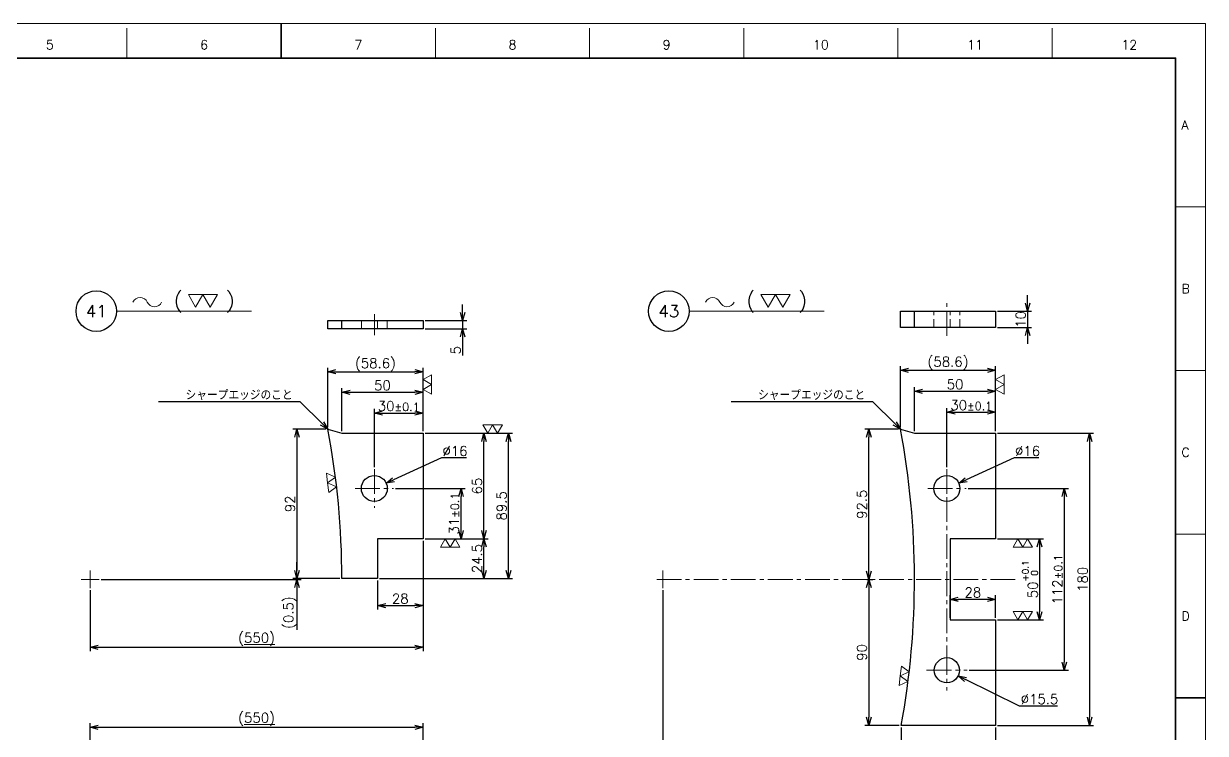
# Model space of a CAD drawing. Header units: millimetres. Extents: x -211 to 1235, y -11 to 828.
# Drawn here: x 448 to 1176, y 390 to 828 of the extents above; entities that cross this region are included whole.
import ezdxf
from ezdxf import colors
from ezdxf.entities.mleader import LeaderData, LeaderLine
from ezdxf.enums import TextEntityAlignment as Align
from ezdxf.math import Vec2, Vec3

# ---------------------------------------------------------------- set-up
doc = ezdxf.new("R2010")
doc.units = ezdxf.units.MM
doc.header["$LTSCALE"] = 0.8
doc.header["$PDMODE"] = 99
doc.header["$PDSIZE"] = 1
doc.linetypes.add('CENTER2', pattern=[28.575, 19.05, -3.175, 3.175, -3.175])
doc.linetypes.add('HIDDEN', pattern=[9.525, 6.35, -3.175])
for name, color, linetype, lineweight in [('04_HIDDEN', 2, 'HIDDEN', 13), ('05_CENTER', 4, 'CENTER2', 13), ('07_TEXT', 3, 'Continuous', 13), ('08_DIM', 3, 'Continuous', 13), ('90_FRAME', 5, 'Continuous', 35)]:
    doc.layers.add(name, color=color, linetype=linetype, lineweight=lineweight)
doc.layers.add('91_BLANK', color=5, linetype='Continuous', lineweight=0, plot=False)
doc.styles.add('KSS_TXT', font='txt.shx', dxfattribs={"bigfont": 'extfont2.shx'})
doc.styles.get("Standard").update_dxf_attribs({"font": 'txt.shx', "bigfont": 'extfont2.shx'})
doc.dimstyles.new('KSS_DIM', dxfattribs={"dimscale": 2, "dimtxt": 3, "dimasz": 2.5, "dimexe": 1.25, "dimexo": 0.625, "dimtad": 1, "dimdsep": 46, "dimtxsty": 'KSS_TXT', "dimblk": 'OPEN30', "dimcen": 0, "dimazin": 2, "dimtfac": 0.75, "dimtmove": 0, "dimatfit": 3, "dimldrblk": 'OPEN30', "dimfxl": 1.25, "dimtolj": 1, "dimarcsym": 0})
doc.dimstyles.new('KSS_DIM$3', dxfattribs={"dimscale": 2, "dimtxt": 3, "dimasz": 2.5, "dimexe": 1.25, "dimexo": 0.625, "dimtad": 1, "dimtih": 1, "dimtoh": 1, "dimdsep": 46, "dimtxsty": 'KSS_TXT', "dimblk": 'OPEN30', "dimcen": 0, "dimazin": 2, "dimtfac": 0.75, "dimtofl": 0, "dimtmove": 0, "dimatfit": 3, "dimldrblk": 'OPEN30', "dimfxl": 1.25, "dimtolj": 1, "dimarcsym": 0})

# ---------------------------------------------------------------- blocks, each defined once
blk = doc.blocks.new('_Open30')
at = {"color": 0, "linetype": 'ByBlock', "lineweight": -2}
for p, q in [((-1, 0.27), (0, 0)), ((0, 0), (-1, -0.27)), ((0, 0), (-1, 0))]:
    blk.add_line(p, q, dxfattribs=at)
blk = doc.blocks.new('*D162')
at = {"layer": '08_DIM', "color": 0, "lineweight": -2, "transparency": 16777216}
for p, q in [((693.83, 509.13), (693.83, 466.73)), ((665.83, 484.63), (665.83, 466.73)), ((670.83, 469.23), (688.83, 469.23))]:
    blk.add_line(p, q, dxfattribs=at)
at = {"layer": 'Defpoints', "color": 0, "transparency": 16777216}
for p in [(693.83, 510.38), (665.83, 485.88), (693.83, 469.23)]:
    blk.add_point(p, dxfattribs=at)
at = {"layer": '08_DIM', "color": 0, "lineweight": -2, "transparency": 16777216, "xscale": 5, "yscale": 5, "zscale": 5, "rotation": 180}
blk.add_blockref('_Open30', (665.83, 469.23), dxfattribs=at)
at = {"layer": '08_DIM', "color": 0, "lineweight": -2, "transparency": 16777216, "xscale": 5, "yscale": 5, "zscale": 5}
blk.add_blockref('_Open30', (693.83, 469.23), dxfattribs=at)
at = {"layer": '08_DIM', "color": 0, "transparency": 16777216, "insert": (679.83, 473.48), "char_height": 6, "attachment_point": 5, "style": 'KSS_TXT'}
blk.add_mtext('\\A1;28', dxfattribs=at)
blk = doc.blocks.new('*D163')
at = {"layer": '08_DIM', "color": 0, "lineweight": -2, "transparency": 16777216}
for p, q in [((695.08, 510.38), (733.91, 510.38)), ((731.41, 490.88), (731.41, 505.38)), ((667.08, 485.88), (733.91, 485.88))]:
    blk.add_line(p, q, dxfattribs=at)
at = {"layer": 'Defpoints', "color": 0, "transparency": 16777216}
for p in [(693.83, 510.38), (731.41, 510.38), (665.83, 485.88)]:
    blk.add_point(p, dxfattribs=at)
at = {"layer": '08_DIM', "color": 0, "lineweight": -2, "transparency": 16777216, "xscale": 5, "yscale": 5, "zscale": 5}
for p, rotation in [((731.41, 510.38), 90), ((731.41, 485.88), 270)]:
    blk.add_blockref('_Open30', p, dxfattribs=dict(at, rotation=rotation))
at = {"layer": '08_DIM', "color": 0, "transparency": 16777216, "insert": (727.15, 498.13), "char_height": 6, "attachment_point": 5, "rotation": 90, "style": 'KSS_TXT'}
blk.add_mtext('\\A1;24.5', dxfattribs=at)
blk = doc.blocks.new('*D164')
at = {"layer": '08_DIM', "color": 0, "lineweight": -2, "transparency": 16777216}
for p, q in [((676.92, 541.38), (719.76, 541.38)), ((717.26, 515.38), (717.26, 536.38)), ((695.08, 510.38), (719.76, 510.38))]:
    blk.add_line(p, q, dxfattribs=at)
at = {"layer": 'Defpoints', "color": 0, "transparency": 16777216}
for p in [(675.67, 541.38), (717.26, 541.38), (693.83, 510.38)]:
    blk.add_point(p, dxfattribs=at)
at = {"layer": '08_DIM', "color": 0, "lineweight": -2, "transparency": 16777216, "xscale": 5, "yscale": 5, "zscale": 5}
for p, rotation in [((717.26, 541.38), 90), ((717.26, 510.38), 270)]:
    blk.add_blockref('_Open30', p, dxfattribs=dict(at, rotation=rotation))
at = {"layer": '08_DIM', "color": 0, "transparency": 16777216, "insert": (713.01, 525.88), "char_height": 6, "attachment_point": 5, "rotation": 90, "style": 'KSS_TXT'}
blk.add_mtext('31{\\H5.000000;%%p0.1}', dxfattribs=at)
blk = doc.blocks.new('*D165')
at = {"layer": '08_DIM', "color": 0, "lineweight": -2, "transparency": 16777216}
for p, q in [((695.08, 575.38), (733.91, 575.38)), ((731.41, 515.38), (731.41, 570.38)), ((695.08, 510.38), (733.91, 510.38))]:
    blk.add_line(p, q, dxfattribs=at)
at = {"layer": 'Defpoints', "color": 0, "transparency": 16777216}
for p in [(693.83, 575.38), (731.41, 575.38), (693.83, 510.38)]:
    blk.add_point(p, dxfattribs=at)
at = {"layer": '08_DIM', "color": 0, "lineweight": -2, "transparency": 16777216, "xscale": 5, "yscale": 5, "zscale": 5}
for p, rotation in [((731.41, 575.38), 90), ((731.41, 510.38), 270)]:
    blk.add_blockref('_Open30', p, dxfattribs=dict(at, rotation=rotation))
at = {"layer": '08_DIM', "color": 0, "transparency": 16777216, "insert": (727.15, 542.88), "char_height": 6, "attachment_point": 5, "rotation": 90, "style": 'KSS_TXT'}
blk.add_mtext('\\A1;65', dxfattribs=at)
blk = doc.blocks.new('p1ba02')
for p, q in [((-1.5, 2.6), (1.5, 2.6)), ((0, 0), (-1.5, 2.6)), ((1.5, 2.6), (0, 0)), ((3, 0), (1.5, 2.6)), ((1.5, 2.6), (4.5, 2.6)), ((4.5, 2.6), (3, 0))]:
    blk.add_line(p, q)
blk = doc.blocks.new('*D166')
at = {"layer": '08_DIM', "color": 0, "lineweight": -2, "transparency": 16777216}
for p, q in [((695.08, 575.38), (749.03, 575.38)), ((746.53, 490.88), (746.53, 570.38)), ((667.08, 485.88), (749.03, 485.88))]:
    blk.add_line(p, q, dxfattribs=at)
at = {"layer": 'Defpoints', "color": 0, "transparency": 16777216}
for p in [(693.83, 575.38), (746.53, 575.38), (665.83, 485.88)]:
    blk.add_point(p, dxfattribs=at)
at = {"layer": '08_DIM', "color": 0, "lineweight": -2, "transparency": 16777216, "xscale": 5, "yscale": 5, "zscale": 5}
for p, rotation in [((746.53, 575.38), 90), ((746.53, 485.88), 270)]:
    blk.add_blockref('_Open30', p, dxfattribs=dict(at, rotation=rotation))
at = {"layer": '08_DIM', "color": 0, "transparency": 16777216, "insert": (742.27, 530.63), "char_height": 6, "attachment_point": 5, "rotation": 90, "style": 'KSS_TXT'}
blk.add_mtext('\\A1;89.5', dxfattribs=at)
blk = doc.blocks.new('*D167')
at = {"layer": '08_DIM', "color": 0, "lineweight": -2, "transparency": 16777216}
for p, q in [((663.83, 554.48), (663.83, 590.35)), ((693.83, 576.63), (693.83, 590.35)), ((668.83, 587.85), (688.83, 587.85))]:
    blk.add_line(p, q, dxfattribs=at)
at = {"layer": 'Defpoints', "color": 0, "transparency": 16777216}
for p in [(693.83, 587.85), (693.83, 575.38), (663.83, 553.23)]:
    blk.add_point(p, dxfattribs=at)
at = {"layer": '08_DIM', "color": 0, "lineweight": -2, "transparency": 16777216, "xscale": 5, "yscale": 5, "zscale": 5, "rotation": 180}
blk.add_blockref('_Open30', (663.83, 587.85), dxfattribs=at)
at = {"layer": '08_DIM', "color": 0, "lineweight": -2, "transparency": 16777216, "xscale": 5, "yscale": 5, "zscale": 5}
blk.add_blockref('_Open30', (693.83, 587.85), dxfattribs=at)
at = {"layer": '08_DIM', "color": 0, "transparency": 16777216, "insert": (678.83, 592.1), "char_height": 6, "attachment_point": 5, "style": 'KSS_TXT'}
blk.add_mtext('30{\\H5.000000;%%p0.1}', dxfattribs=at)
blk = doc.blocks.new('*D168')
at = {"layer": '08_DIM', "color": 0, "lineweight": -2, "transparency": 16777216}
for p, q in [((643.83, 576.63), (643.83, 603.12)), ((648.83, 600.62), (688.83, 600.62)), ((693.83, 576.63), (693.83, 603.12))]:
    blk.add_line(p, q, dxfattribs=at)
at = {"layer": 'Defpoints', "color": 0, "transparency": 16777216}
for p in [(693.83, 600.62), (643.83, 575.38), (693.83, 575.38)]:
    blk.add_point(p, dxfattribs=at)
at = {"layer": '08_DIM', "color": 0, "lineweight": -2, "transparency": 16777216, "xscale": 5, "yscale": 5, "zscale": 5, "rotation": 180}
blk.add_blockref('_Open30', (643.83, 600.62), dxfattribs=at)
at = {"layer": '08_DIM', "color": 0, "lineweight": -2, "transparency": 16777216, "xscale": 5, "yscale": 5, "zscale": 5}
blk.add_blockref('_Open30', (693.83, 600.62), dxfattribs=at)
at = {"layer": '08_DIM', "color": 0, "transparency": 16777216, "insert": (668.83, 604.87), "char_height": 6, "attachment_point": 5, "style": 'KSS_TXT'}
blk.add_mtext('\\A1;50', dxfattribs=at)
blk = doc.blocks.new('*D169')
at = {"layer": '08_DIM', "color": 0, "lineweight": -2, "transparency": 16777216}
for p, q in [((616.14, 490.88), (616.14, 495.88)), ((495.42, 485.38), (618.64, 485.38)), ((642.58, 485.88), (613.64, 485.88)), ((616.14, 485.88), (616.14, 485.38)), ((616.14, 480.38), (616.14, 454.34))]:
    blk.add_line(p, q, dxfattribs=at)
at = {"layer": 'Defpoints', "color": 0, "transparency": 16777216}
for p in [(494.17, 485.38), (616.14, 485.38), (643.83, 485.88)]:
    blk.add_point(p, dxfattribs=at)
at = {"layer": '08_DIM', "color": 0, "lineweight": -2, "transparency": 16777216, "xscale": 5, "yscale": 5, "zscale": 5}
for p, rotation in [((616.14, 485.88), 270), ((616.14, 485.38), 90)]:
    blk.add_blockref('_Open30', p, dxfattribs=dict(at, rotation=rotation))
at = {"layer": '08_DIM', "color": 0, "transparency": 16777216, "insert": (611.89, 464.86), "char_height": 6, "attachment_point": 5, "rotation": 90, "style": 'KSS_TXT'}
blk.add_mtext('\\A1;(0.5)', dxfattribs=at)
blk = doc.blocks.new('*D171')
at = {"layer": '08_DIM', "color": 0, "lineweight": -2, "transparency": 16777216}
for p, q in [((635.19, 579.13), (635.19, 615.79)), ((640.19, 613.29), (688.83, 613.29)), ((693.83, 576.63), (693.83, 615.79))]:
    blk.add_line(p, q, dxfattribs=at)
at = {"layer": 'Defpoints', "color": 0, "transparency": 16777216}
for p in [(693.83, 613.29), (635.19, 577.88), (693.83, 575.38)]:
    blk.add_point(p, dxfattribs=at)
at = {"layer": '08_DIM', "color": 0, "lineweight": -2, "transparency": 16777216, "xscale": 5, "yscale": 5, "zscale": 5, "rotation": 180}
blk.add_blockref('_Open30', (635.19, 613.29), dxfattribs=at)
at = {"layer": '08_DIM', "color": 0, "lineweight": -2, "transparency": 16777216, "xscale": 5, "yscale": 5, "zscale": 5}
blk.add_blockref('_Open30', (693.83, 613.29), dxfattribs=at)
at = {"layer": '08_DIM', "color": 0, "transparency": 16777216, "insert": (664.51, 617.54), "char_height": 6, "attachment_point": 5, "style": 'KSS_TXT'}
blk.add_mtext('\\A1;(58.6)', dxfattribs=at)
blk = doc.blocks.new('*D170')
at = {"layer": '08_DIM', "color": 0, "lineweight": -2, "transparency": 16777216}
for p, q in [((633.94, 577.88), (613.64, 577.88)), ((616.14, 572.88), (616.14, 490.88)), ((642.58, 485.88), (613.64, 485.88))]:
    blk.add_line(p, q, dxfattribs=at)
at = {"layer": 'Defpoints', "color": 0, "transparency": 16777216}
for p in [(635.19, 577.88), (616.14, 485.88), (643.83, 485.88)]:
    blk.add_point(p, dxfattribs=at)
at = {"layer": '08_DIM', "color": 0, "lineweight": -2, "transparency": 16777216, "xscale": 5, "yscale": 5, "zscale": 5}
for p, rotation in [((616.14, 577.88), 90), ((616.14, 485.88), 270)]:
    blk.add_blockref('_Open30', p, dxfattribs=dict(at, rotation=rotation))
at = {"layer": '08_DIM', "color": 0, "transparency": 16777216, "insert": (611.89, 531.88), "char_height": 6, "attachment_point": 5, "rotation": 90, "style": 'KSS_TXT'}
blk.add_mtext('\\A1;92', dxfattribs=at)
blk = doc.blocks.new('*D172')
at = {"layer": '08_DIM', "color": 0, "lineweight": -2, "transparency": 16777216}
for p, q in [((693.83, 509.13), (693.83, 441.05)), ((488.68, 478.64), (488.68, 441.05)), ((493.68, 443.55), (688.83, 443.55))]:
    blk.add_line(p, q, dxfattribs=at)
at = {"layer": 'Defpoints', "color": 0, "transparency": 16777216}
for p in [(693.83, 510.38), (488.68, 479.89), (693.83, 443.55)]:
    blk.add_point(p, dxfattribs=at)
at = {"layer": '08_DIM', "color": 0, "lineweight": -2, "transparency": 16777216, "xscale": 5, "yscale": 5, "zscale": 5, "rotation": 180}
blk.add_blockref('_Open30', (488.68, 443.55), dxfattribs=at)
at = {"layer": '08_DIM', "color": 0, "lineweight": -2, "transparency": 16777216, "xscale": 5, "yscale": 5, "zscale": 5}
blk.add_blockref('_Open30', (693.83, 443.55), dxfattribs=at)
at = {"layer": '08_DIM', "color": 0, "transparency": 16777216, "insert": (591.25, 448.4), "char_height": 6, "attachment_point": 5, "style": 'KSS_TXT'}
blk.add_mtext('\\A1;(\\L550)', dxfattribs=at)
blk = doc.blocks.new('*D173')
at = {"layer": '08_DIM', "color": 0, "lineweight": -2, "transparency": 16777216}
for p, q in [((718.24, 649.81), (718.24, 654.81)), ((695.08, 644.81), (720.74, 644.81)), ((718.24, 644.81), (718.24, 639.81)), ((695.08, 639.81), (720.74, 639.81)), ((718.24, 634.81), (718.24, 623.31))]:
    blk.add_line(p, q, dxfattribs=at)
at = {"layer": 'Defpoints', "color": 0, "transparency": 16777216}
for p in [(693.83, 644.81), (693.83, 639.81), (718.24, 639.81)]:
    blk.add_point(p, dxfattribs=at)
at = {"layer": '08_DIM', "color": 0, "lineweight": -2, "transparency": 16777216, "xscale": 5, "yscale": 5, "zscale": 5}
for p, rotation in [((718.24, 644.81), 270), ((718.24, 639.81), 90)]:
    blk.add_blockref('_Open30', p, dxfattribs=dict(at, rotation=rotation))
at = {"layer": '08_DIM', "color": 0, "transparency": 16777216, "insert": (713.99, 626.56), "char_height": 6, "attachment_point": 5, "rotation": 90, "style": 'KSS_TXT'}
blk.add_mtext('\\A1;5', dxfattribs=at)
blk = doc.blocks.new('*D184')
at = {"layer": '08_DIM', "color": 0, "lineweight": -2, "transparency": 16777216}
for p, q in [((488.68, 361.31), (488.68, 396.73)), ((493.68, 394.23), (688.83, 394.23)), ((693.83, 330.81), (693.83, 396.73))]:
    blk.add_line(p, q, dxfattribs=at)
at = {"layer": 'Defpoints', "color": 0, "transparency": 16777216}
for p in [(693.83, 394.23), (488.68, 360.06), (693.83, 329.56)]:
    blk.add_point(p, dxfattribs=at)
at = {"layer": '08_DIM', "color": 0, "lineweight": -2, "transparency": 16777216, "xscale": 5, "yscale": 5, "zscale": 5, "rotation": 180}
blk.add_blockref('_Open30', (488.68, 394.23), dxfattribs=at)
at = {"layer": '08_DIM', "color": 0, "lineweight": -2, "transparency": 16777216, "xscale": 5, "yscale": 5, "zscale": 5}
blk.add_blockref('_Open30', (693.83, 394.23), dxfattribs=at)
at = {"layer": '08_DIM', "color": 0, "transparency": 16777216, "insert": (591.25, 399.09), "char_height": 6, "attachment_point": 5, "style": 'KSS_TXT'}
blk.add_mtext('\\A1;(\\L550)', dxfattribs=at)
blk = doc.blocks.new('AM_BALLOON1')
at = {"transparency": 16777216}
blk.add_circle((0, 0), 5, dxfattribs=at)
blk.add_attdef('B_NUMBER', text='', height=3, dxfattribs=at).set_placement((0, 0), align=Align.MIDDLE_CENTER)
blk = doc.blocks.new('_OPEN')
at = {"color": 0, "linetype": 'ByBlock'}
for p, q in [((-1, 0.17), (0, 0)), ((0, 0), (-1, -0.17)), ((0, 0), (-1, 0))]:
    blk.add_line(p, q, dxfattribs=at)
blk = doc.blocks.new('p1ba05')
for centre, start, end in [((-2.95, 0.29), 24.2276, 155.5758), ((0, 1.62), 204.2276, 335.5758)]:
    blk.add_arc(centre, 1.62, start, end)
blk = doc.blocks.new('*D187')
at = {"layer": '08_DIM', "color": 0, "lineweight": -2, "transparency": 16777216}
for p, q in [((1047.99, 510.38), (1076.31, 510.38)), ((1073.81, 505.38), (1073.81, 465.38)), ((1047.99, 460.38), (1076.31, 460.38))]:
    blk.add_line(p, q, dxfattribs=at)
at = {"layer": 'Defpoints', "color": 0, "transparency": 16777216}
for p in [(1046.74, 510.38), (1046.74, 460.38), (1073.81, 460.38)]:
    blk.add_point(p, dxfattribs=at)
at = {"layer": '08_DIM', "color": 0, "lineweight": -2, "transparency": 16777216, "xscale": 5, "yscale": 5, "zscale": 5}
for p, rotation in [((1073.81, 510.38), 90), ((1073.81, 460.38), 270)]:
    blk.add_blockref('_Open30', p, dxfattribs=dict(at, rotation=rotation))
at = {"layer": '08_DIM', "color": 0, "transparency": 16777216, "insert": (1067.89, 485.38), "char_height": 6, "attachment_point": 5, "rotation": 90, "style": 'KSS_TXT'}
blk.add_mtext('50{\\H4.000000;\\S+0.1^  0;}', dxfattribs=at)
blk = doc.blocks.new('*D188')
at = {"layer": '08_DIM', "color": 0, "lineweight": -2, "transparency": 16777216}
for p, q in [((1029.83, 541.38), (1091.6, 541.38)), ((1089.1, 536.38), (1089.1, 434.38)), ((1030.47, 429.38), (1091.6, 429.38))]:
    blk.add_line(p, q, dxfattribs=at)
at = {"layer": 'Defpoints', "color": 0, "transparency": 16777216}
for p in [(1028.58, 541.38), (1029.22, 429.38), (1089.1, 429.38)]:
    blk.add_point(p, dxfattribs=at)
at = {"layer": '08_DIM', "color": 0, "lineweight": -2, "transparency": 16777216, "xscale": 5, "yscale": 5, "zscale": 5}
for p, rotation in [((1089.1, 541.38), 90), ((1089.1, 429.38), 270)]:
    blk.add_blockref('_Open30', p, dxfattribs=dict(at, rotation=rotation))
at = {"layer": '08_DIM', "color": 0, "transparency": 16777216, "insert": (1084.85, 485.38), "char_height": 6, "attachment_point": 5, "rotation": 90, "style": 'KSS_TXT'}
blk.add_mtext('112{\\H5.000000;%%p0.1}', dxfattribs=at)
blk = doc.blocks.new('*D189')
at = {"layer": '08_DIM', "color": 0, "lineweight": -2, "transparency": 16777216}
for p, q in [((1047.99, 575.38), (1107.16, 575.38)), ((1104.66, 570.38), (1104.66, 400.38)), ((1047.99, 395.38), (1107.16, 395.38))]:
    blk.add_line(p, q, dxfattribs=at)
at = {"layer": 'Defpoints', "color": 0, "transparency": 16777216}
for p in [(1046.74, 575.38), (1046.74, 395.38), (1104.66, 395.38)]:
    blk.add_point(p, dxfattribs=at)
at = {"layer": '08_DIM', "color": 0, "lineweight": -2, "transparency": 16777216, "xscale": 5, "yscale": 5, "zscale": 5}
for p, rotation in [((1104.66, 575.38), 90), ((1104.66, 395.38), 270)]:
    blk.add_blockref('_Open30', p, dxfattribs=dict(at, rotation=rotation))
at = {"layer": '08_DIM', "color": 0, "transparency": 16777216, "insert": (1100.41, 485.38), "char_height": 6, "attachment_point": 5, "rotation": 90, "style": 'KSS_TXT'}
blk.add_mtext('\\A1;180', dxfattribs=at)
blk = doc.blocks.new('*D190')
at = {"layer": '08_DIM', "color": 0, "lineweight": -2, "transparency": 16777216}
for p, q in [((986.86, 577.88), (966.11, 577.88)), ((968.61, 490.38), (968.61, 572.88)), ((967.36, 485.38), (971.11, 485.38))]:
    blk.add_line(p, q, dxfattribs=at)
at = {"layer": 'Defpoints', "color": 0, "transparency": 16777216}
for p in [(968.61, 577.88), (988.11, 577.88), (966.11, 485.38)]:
    blk.add_point(p, dxfattribs=at)
at = {"layer": '08_DIM', "color": 0, "lineweight": -2, "transparency": 16777216, "xscale": 5, "yscale": 5, "zscale": 5}
for p, rotation in [((968.61, 577.88), 90), ((968.61, 485.38), 270)]:
    blk.add_blockref('_Open30', p, dxfattribs=dict(at, rotation=rotation))
at = {"layer": '08_DIM', "color": 0, "transparency": 16777216, "insert": (964.36, 531.63), "char_height": 6, "attachment_point": 5, "rotation": 90, "style": 'KSS_TXT'}
blk.add_mtext('\\A1;92.5', dxfattribs=at)
blk = doc.blocks.new('*D191')
at = {"layer": '08_DIM', "color": 0, "lineweight": -2, "transparency": 16777216}
for p, q in [((988.11, 579.13), (988.11, 616.69)), ((993.11, 614.19), (1041.74, 614.19)), ((1046.74, 576.63), (1046.74, 616.69))]:
    blk.add_line(p, q, dxfattribs=at)
at = {"layer": 'Defpoints', "color": 0, "transparency": 16777216}
for p in [(1046.74, 614.19), (988.11, 577.88), (1046.74, 575.38)]:
    blk.add_point(p, dxfattribs=at)
at = {"layer": '08_DIM', "color": 0, "lineweight": -2, "transparency": 16777216, "xscale": 5, "yscale": 5, "zscale": 5, "rotation": 180}
blk.add_blockref('_Open30', (988.11, 614.19), dxfattribs=at)
at = {"layer": '08_DIM', "color": 0, "lineweight": -2, "transparency": 16777216, "xscale": 5, "yscale": 5, "zscale": 5}
blk.add_blockref('_Open30', (1046.74, 614.19), dxfattribs=at)
at = {"layer": '08_DIM', "color": 0, "transparency": 16777216, "insert": (1017.42, 618.45), "char_height": 6, "attachment_point": 5, "style": 'KSS_TXT'}
blk.add_mtext('\\A1;(58.6)', dxfattribs=at)
blk = doc.blocks.new('*D192')
at = {"layer": '08_DIM', "color": 0, "lineweight": -2, "transparency": 16777216}
for p, q in [((996.74, 576.63), (996.74, 603.76)), ((1001.74, 601.26), (1041.74, 601.26)), ((1046.74, 576.63), (1046.74, 603.76))]:
    blk.add_line(p, q, dxfattribs=at)
at = {"layer": 'Defpoints', "color": 0, "transparency": 16777216}
for p in [(1046.74, 601.26), (996.74, 575.38), (1046.74, 575.38)]:
    blk.add_point(p, dxfattribs=at)
at = {"layer": '08_DIM', "color": 0, "lineweight": -2, "transparency": 16777216, "xscale": 5, "yscale": 5, "zscale": 5, "rotation": 180}
blk.add_blockref('_Open30', (996.74, 601.26), dxfattribs=at)
at = {"layer": '08_DIM', "color": 0, "lineweight": -2, "transparency": 16777216, "xscale": 5, "yscale": 5, "zscale": 5}
blk.add_blockref('_Open30', (1046.74, 601.26), dxfattribs=at)
at = {"layer": '08_DIM', "color": 0, "transparency": 16777216, "insert": (1021.74, 605.52), "char_height": 6, "attachment_point": 5, "style": 'KSS_TXT'}
blk.add_mtext('\\A1;50', dxfattribs=at)
blk = doc.blocks.new('*D193')
at = {"layer": '08_DIM', "color": 0, "lineweight": -2, "transparency": 16777216}
for p, q in [((1016.74, 554.48), (1016.74, 590.93)), ((1046.74, 576.63), (1046.74, 590.93)), ((1021.74, 588.43), (1041.74, 588.43))]:
    blk.add_line(p, q, dxfattribs=at)
at = {"layer": 'Defpoints', "color": 0, "transparency": 16777216}
for p in [(1046.74, 588.43), (1046.74, 575.38), (1016.74, 553.23)]:
    blk.add_point(p, dxfattribs=at)
at = {"layer": '08_DIM', "color": 0, "lineweight": -2, "transparency": 16777216, "xscale": 5, "yscale": 5, "zscale": 5, "rotation": 180}
blk.add_blockref('_Open30', (1016.74, 588.43), dxfattribs=at)
at = {"layer": '08_DIM', "color": 0, "lineweight": -2, "transparency": 16777216, "xscale": 5, "yscale": 5, "zscale": 5}
blk.add_blockref('_Open30', (1046.74, 588.43), dxfattribs=at)
at = {"layer": '08_DIM', "color": 0, "transparency": 16777216, "insert": (1031.74, 592.68), "char_height": 6, "attachment_point": 5, "style": 'KSS_TXT'}
blk.add_mtext('30{\\H5.000000;%%p0.1}', dxfattribs=at)
blk = doc.blocks.new('*D194')
at = {"layer": '08_DIM', "color": 0, "lineweight": -2, "transparency": 16777216}
for p, q in [((1018.74, 461.63), (1018.74, 475.53)), ((1046.74, 461.63), (1046.74, 475.53)), ((1041.74, 473.03), (1023.74, 473.03))]:
    blk.add_line(p, q, dxfattribs=at)
at = {"layer": 'Defpoints', "color": 0, "transparency": 16777216}
for p in [(1018.74, 473.03), (1018.74, 460.38), (1046.74, 460.38)]:
    blk.add_point(p, dxfattribs=at)
at = {"layer": '08_DIM', "color": 0, "lineweight": -2, "transparency": 16777216, "xscale": 5, "yscale": 5, "zscale": 5, "rotation": 180}
blk.add_blockref('_Open30', (1018.74, 473.03), dxfattribs=at)
at = {"layer": '08_DIM', "color": 0, "lineweight": -2, "transparency": 16777216, "xscale": 5, "yscale": 5, "zscale": 5}
blk.add_blockref('_Open30', (1046.74, 473.03), dxfattribs=at)
at = {"layer": '08_DIM', "color": 0, "transparency": 16777216, "insert": (1032.74, 477.28), "char_height": 6, "attachment_point": 5, "style": 'KSS_TXT'}
blk.add_mtext('\\A1;28', dxfattribs=at)
blk = doc.blocks.new('*D195')
at = {"layer": '08_DIM', "color": 0, "lineweight": -2, "transparency": 16777216}
for p, q in [((988.57, 394.13), (988.57, 369.25)), ((1046.74, 394.13), (1046.74, 369.25)), ((1041.74, 371.75), (993.57, 371.75))]:
    blk.add_line(p, q, dxfattribs=at)
at = {"layer": 'Defpoints', "color": 0, "transparency": 16777216}
for p in [(988.57, 395.38), (1046.74, 395.38), (988.57, 371.75)]:
    blk.add_point(p, dxfattribs=at)
at = {"layer": '08_DIM', "color": 0, "lineweight": -2, "transparency": 16777216, "xscale": 5, "yscale": 5, "zscale": 5, "rotation": 180}
blk.add_blockref('_Open30', (988.57, 371.75), dxfattribs=at)
at = {"layer": '08_DIM', "color": 0, "lineweight": -2, "transparency": 16777216, "xscale": 5, "yscale": 5, "zscale": 5}
blk.add_blockref('_Open30', (1046.74, 371.75), dxfattribs=at)
at = {"layer": '08_DIM', "color": 0, "transparency": 16777216, "insert": (1017.66, 376), "char_height": 6, "attachment_point": 5, "style": 'KSS_TXT'}
blk.add_mtext('\\A1;(58.2)', dxfattribs=at)
blk = doc.blocks.new('*D197')
at = {"layer": '08_DIM', "color": 0, "lineweight": -2, "transparency": 16777216}
for p, q in [((841.59, 478.64), (841.59, 351.53)), ((1046.74, 394.13), (1046.74, 351.53)), ((846.59, 354.03), (1041.74, 354.03))]:
    blk.add_line(p, q, dxfattribs=at)
at = {"layer": 'Defpoints', "color": 0, "transparency": 16777216}
for p in [(841.59, 479.89), (1046.74, 395.38), (1046.74, 354.03)]:
    blk.add_point(p, dxfattribs=at)
at = {"layer": '08_DIM', "color": 0, "lineweight": -2, "transparency": 16777216, "xscale": 5, "yscale": 5, "zscale": 5, "rotation": 180}
blk.add_blockref('_Open30', (841.59, 354.03), dxfattribs=at)
at = {"layer": '08_DIM', "color": 0, "lineweight": -2, "transparency": 16777216, "xscale": 5, "yscale": 5, "zscale": 5}
blk.add_blockref('_Open30', (1046.74, 354.03), dxfattribs=at)
at = {"layer": '08_DIM', "color": 0, "transparency": 16777216, "insert": (944.17, 358.88), "char_height": 6, "attachment_point": 5, "style": 'KSS_TXT'}
blk.add_mtext('\\A1;\\L(550)', dxfattribs=at)
blk = doc.blocks.new('*D198')
at = {"layer": '08_DIM', "color": 0, "lineweight": -2, "transparency": 16777216}
for p, q in [((1066.48, 655.51), (1066.48, 660.51)), ((1047.99, 650.51), (1068.98, 650.51)), ((1066.48, 650.51), (1066.48, 640.51)), ((1047.99, 640.51), (1068.98, 640.51)), ((1066.48, 635.51), (1066.48, 630.51))]:
    blk.add_line(p, q, dxfattribs=at)
at = {"layer": 'Defpoints', "color": 0, "transparency": 16777216}
for p in [(1046.74, 650.51), (1046.74, 640.51), (1066.48, 640.51)]:
    blk.add_point(p, dxfattribs=at)
at = {"layer": '08_DIM', "color": 0, "lineweight": -2, "transparency": 16777216, "xscale": 5, "yscale": 5, "zscale": 5}
for p, rotation in [((1066.48, 650.51), 270), ((1066.48, 640.51), 90)]:
    blk.add_blockref('_Open30', p, dxfattribs=dict(at, rotation=rotation))
at = {"layer": '08_DIM', "color": 0, "transparency": 16777216, "insert": (1062.23, 645.51), "char_height": 6, "attachment_point": 5, "rotation": 90, "style": 'KSS_TXT'}
blk.add_mtext('\\A1;10', dxfattribs=at)
blk = doc.blocks.new('*D199')
at = {"layer": '08_DIM', "color": 0, "lineweight": -2, "transparency": 16777216}
for p, q in [((1058.21, 560.18), (1028.58, 546.75)), ((1073.46, 560.18), (1058.21, 560.18))]:
    blk.add_line(p, q, dxfattribs=at)
at = {"layer": 'Defpoints', "color": 0, "transparency": 16777216}
for p in [(1024.03, 544.68), (1009.45, 538.08)]:
    blk.add_point(p, dxfattribs=at)
at = {"layer": '08_DIM', "color": 0, "lineweight": -2, "transparency": 16777216, "xscale": 5, "yscale": 5, "zscale": 5, "rotation": 204.3828563816687}
blk.add_blockref('_Open30', (1024.03, 544.68), dxfattribs=at)
at = {"layer": '08_DIM', "color": 0, "transparency": 16777216, "insert": (1066.46, 564.43), "char_height": 6, "attachment_point": 5, "style": 'KSS_TXT'}
blk.add_mtext('\\A1;%%C16', dxfattribs=at)
blk = doc.blocks.new('*D200')
at = {"layer": '08_DIM', "color": 0, "lineweight": -2, "transparency": 16777216}
for p, q in [((1061.57, 407.31), (1028.18, 423.75)), ((1084.86, 407.31), (1061.57, 407.31))]:
    blk.add_line(p, q, dxfattribs=at)
at = {"layer": 'Defpoints', "color": 0, "transparency": 16777216}
for p in [(1009.79, 432.81), (1023.69, 425.96)]:
    blk.add_point(p, dxfattribs=at)
at = {"layer": '08_DIM', "color": 0, "lineweight": -2, "transparency": 16777216, "xscale": 5, "yscale": 5, "zscale": 5, "rotation": 153.789590297348}
blk.add_blockref('_Open30', (1023.69, 425.96), dxfattribs=at)
at = {"layer": '08_DIM', "color": 0, "transparency": 16777216, "insert": (1073.84, 411.57), "char_height": 6, "attachment_point": 5, "style": 'KSS_TXT'}
blk.add_mtext('\\A1;%%C15.5', dxfattribs=at)
blk = doc.blocks.new('*D201')
at = {"layer": '08_DIM', "color": 0, "lineweight": -2, "transparency": 16777216}
for p, q in [((705.3, 560.18), (675.67, 546.75)), ((720.55, 560.18), (705.3, 560.18))]:
    blk.add_line(p, q, dxfattribs=at)
at = {"layer": 'Defpoints', "color": 0, "transparency": 16777216}
for p in [(671.11, 544.68), (656.54, 538.08)]:
    blk.add_point(p, dxfattribs=at)
at = {"layer": '08_DIM', "color": 0, "lineweight": -2, "transparency": 16777216, "xscale": 5, "yscale": 5, "zscale": 5, "rotation": 204.3828563816689}
blk.add_blockref('_Open30', (671.11, 544.68), dxfattribs=at)
at = {"layer": '08_DIM', "color": 0, "transparency": 16777216, "insert": (713.55, 564.43), "char_height": 6, "attachment_point": 5, "style": 'KSS_TXT'}
blk.add_mtext('\\A1;%%C16', dxfattribs=at)
blk = doc.blocks.new('*D205')
at = {"layer": '08_DIM', "color": 0, "lineweight": -2, "transparency": 16777216}
for p, q in [((967.36, 485.38), (971.11, 485.38)), ((968.61, 480.38), (968.61, 400.38)), ((987.32, 395.38), (966.11, 395.38))]:
    blk.add_line(p, q, dxfattribs=at)
at = {"layer": 'Defpoints', "color": 0, "transparency": 16777216}
for p in [(966.11, 485.38), (968.61, 395.38), (988.57, 395.38)]:
    blk.add_point(p, dxfattribs=at)
at = {"layer": '08_DIM', "color": 0, "lineweight": -2, "transparency": 16777216, "xscale": 5, "yscale": 5, "zscale": 5}
for p, rotation in [((968.61, 485.38), 90), ((968.61, 395.38), 270)]:
    blk.add_blockref('_Open30', p, dxfattribs=dict(at, rotation=rotation))
at = {"layer": '08_DIM', "color": 0, "transparency": 16777216, "insert": (964.36, 440.38), "char_height": 6, "attachment_point": 5, "rotation": 90, "style": 'KSS_TXT'}
blk.add_mtext('\\A1;90', dxfattribs=at)

msp = doc.modelspace()

# ---------------------------------------------------------------- linework, layer by layer
at = {"color": 0}
for p, q in [((996.738, 640.509), (996.738, 650.509)), ((643.826, 639.814), (643.826, 644.814)), ((635.195, 577.883), (643.826, 575.382)), ((988.106, 577.883), (996.739, 575.382)), ((643.826, 575.382), (693.826, 575.382)), ((693.826, 575.382), (693.826, 510.382)), ((996.739, 575.382), (1001.739, 575.382)), ((693.826, 510.382), (665.826, 510.382)), ((665.826, 510.382), (665.826, 485.882)), ((665.826, 485.882), (643.825, 485.882)), ((1001.739, 395.382), (988.574, 395.382))]:
    msp.add_line(p, q, dxfattribs=at)
for points in [[(1046.738, 640.509), (988.108, 640.509), (988.108, 650.509), (1046.738, 650.509)], [(693.827, 639.814), (635.197, 639.814), (635.197, 644.814), (693.827, 644.814)]]:
    msp.add_lwpolyline(points, close=True, dxfattribs=at)
for points in [[(1001.739, 575.382), (1046.739, 575.382), (1046.739, 510.382), (1018.739, 510.382)], [(1018.739, 510.382), (1018.739, 460.382), (1018.739, 460.382), (1046.739, 460.382), (1046.739, 395.382), (1001.739, 395.382)]]:
    msp.add_lwpolyline(points, dxfattribs=at)
for centre, radius in [((663.826, 541.382), 8), ((1016.739, 541.382), 8), ((1016.739, 429.382), 7.75)]:
    msp.add_circle(centre, radius, dxfattribs=at)
for centre, radius, start, end in [((143.823, 485.382), 500.002, 0.057334, 10.661166), ((496.739, 485.371), 500, 349.631516, 10.662538)]:
    msp.add_arc(centre, radius, start, end, dxfattribs=at)
at = {"layer": '04_HIDDEN'}
for p, q in [((1008.739, 640.509), (1008.739, 650.509)), ((1024.739, 640.509), (1024.739, 650.509)), ((655.828, 639.814), (655.828, 644.814)), ((671.828, 639.814), (671.828, 644.814))]:
    msp.add_line(p, q, dxfattribs=at)
at = {"layer": '04_HIDDEN', "color": 9}
for p, q in [((1018.739, 640.509), (1018.739, 650.509)), ((665.827, 639.814), (665.827, 644.814))]:
    msp.add_line(p, q, dxfattribs=at)
at = {"layer": '05_CENTER'}
for p, q in [((663.828, 635.814), (663.828, 648.814)), ((1016.739, 635.509), (1016.739, 655.509)), ((663.826, 553.228), (663.826, 529.536)), ((1016.739, 553.228), (1016.739, 529.536)), ((651.98, 541.382), (675.671, 541.382)), ((1004.893, 541.382), (1028.585, 541.382)), ((1016.739, 429.382), (1016.739, 541.382)), ((488.68, 479.89), (488.68, 490.875)), ((841.594, 479.89), (841.594, 490.875)), ((494.173, 485.382), (483.188, 485.382)), ((1058.836, 485.382), (836.101, 485.382)), ((1016.739, 441.862), (1016.739, 416.903)), ((1004.26, 429.382), (1029.218, 429.382))]:
    msp.add_line(p, q, dxfattribs=at)
at = {"layer": '08_DIM'}
for p, q in [((504.963, 650.611), (588.181, 650.611)), ((857.874, 650.611), (941.093, 650.611))]:
    msp.add_line(p, q, dxfattribs=at)
at = {"layer": '90_FRAME', "color": 4, "lineweight": 13}
for p, q in [((511.355, 806.5), (511.355, 824.906)), ((701.446, 806.5), (701.446, 824.906)), ((796.491, 806.5), (796.491, 824.906)), ((891.537, 806.5), (891.537, 824.906)), ((986.582, 806.5), (986.582, 824.906)), ((1081.627, 806.5), (1081.627, 824.906)), ((1176.045, 714.86), (1157.639, 714.86)), ((1176.045, 614.044), (1157.639, 614.044)), ((1176.045, 513.228), (1157.639, 513.228))]:
    msp.add_line(p, q, dxfattribs=at)
at = {"layer": '90_FRAME'}
for p, q in [((606.4, 827.746), (606.4, 806.5)), ((1176.045, 412.412), (1157.639, 412.412))]:
    msp.add_line(p, q, dxfattribs=at)
msp.add_lwpolyline([(55.161, 18.324), (1157.639, 18.324), (1157.639, 806.5), (55.161, 806.5)], close=True, dxfattribs=at)
at = {"layer": '91_BLANK'}
msp.add_lwpolyline([(0, 0), (1176.045, 0), (1176.045, 827.746), (0, 827.746)], close=True, dxfattribs=at)

# ---------------------------------------------------------------- block references
at = {"layer": '08_DIM'}
for name, p, xscale, yscale, zscale in [('p1ba05', (528.282, 653.346), 3, 3, 3), ('p1ba02', (553.693, 652.995), 3, 3, 3), ('p1ba05', (881.193, 653.347), 3, 3, 3), ('p1ba02', (906.604, 652.996), 3, 3, 3), ('p1ba02', (739.72, 575.382), -2, 2, 2), ('p1ba02', (1066.48, 460.382), -2, 2, 2)]:
    msp.add_blockref(name, p, dxfattribs=dict(at, xscale=xscale, yscale=yscale, zscale=zscale))
at = {"layer": '08_DIM', "yscale": 2, "zscale": 2}
for p, xscale, rotation in [((693.826, 608.419), 2, 270), ((1046.739, 608.419), 2, 270), ((640.556, 542.466), 2, 96.90518252860834), ((713.567, 510.382), 2, 180), ((1066.48, 510.382), 2, 180), ((993.47, 428.298), -2, 83.09481747139162)]:
    msp.add_blockref('p1ba02', p, dxfattribs=dict(at, xscale=xscale, rotation=rotation))

# ---------------------------------------------------------------- texts
at = {"layer": '07_TEXT', "style": 'KSS_TXT'}
for p in [(540.218, 652.769), (893.13, 652.77)]:
    msp.add_text('(   )', height=9, dxfattribs=at).set_placement(p)
at = {"layer": '90_FRAME', "color": 0, "lineweight": 13, "style": 'KSS_TXT'}
for s, p in [('5', (463.832, 810.166)), ('6', (558.878, 810.166)), ('7', (653.923, 810.166)), ('8', (748.968, 810.166)), ('9', (844.014, 810.166)), ('10', (939.059, 810.166)), ('11', (1034.105, 810.166)), ('12', (1129.15, 810.166))]:
    msp.add_text(s, height=5.68, dxfattribs=at).set_placement(p, align=Align.BOTTOM_CENTER)
for s, p in [('A', (1161.298, 765.268)), ('B', (1161.298, 664.452)), ('C', (1161.298, 563.636)), ('D', (1161.298, 462.82))]:
    msp.add_text(s, height=5.68, dxfattribs=at).set_placement(p, align=Align.MIDDLE_LEFT)

# ---------------------------------------------------------------- dimensions: what is measured, and where the dimension line sits
at = {"layer": '08_DIM'}
for base, p1, p2, override, picture, middle in [((1066.48, 640.509), (1046.738, 650.509), (1046.738, 640.509), {"dimarcsym": 1}, '*D198', (1062.23, 645.509)), ((746.527, 575.382), (665.826, 485.882), (693.826, 575.382), {"dimarcsym": 1}, '*D166', (742.273, 530.632)), ((731.407, 575.382), (693.826, 510.382), (693.826, 575.382), {"dimarcsym": 1}, '*D165', (727.153, 542.882)), ((717.255, 541.382), (693.826, 510.382), (675.671, 541.382), {"dimpost": '', "dimtol": 1, "dimlim": 0, "dimtp": 0.1, "dimtm": 0.1, "dimtfac": 0.833333, "dimtdec": 2, "dimtolj": 0, "dimtzin": 8, "dimarcsym": 1}, '*D164', (713.005, 525.882)), ((1089.1, 429.382), (1028.585, 541.382), (1029.218, 429.382), {"dimtol": 1, "dimtp": 0.1, "dimtm": 0.1, "dimtfac": 0.833333, "dimtolj": 0}, '*D188', (1084.85, 485.382)), ((731.407, 510.382), (665.826, 485.882), (693.826, 510.382), {"dimarcsym": 1}, '*D163', (727.153, 498.132)), ((1073.807, 460.382), (1046.739, 510.382), (1046.739, 460.382), {"dimtol": 1, "dimtp": 0.1, "dimtfac": 0.666667, "dimtolj": 0}, '*D187', (1067.891, 485.382))]:
    dim = msp.add_linear_dim(base=base, p1=p1, p2=p2, angle=90, dimstyle='KSS_DIM', override=override, dxfattribs=at)
    dim.commit()
    dim.dimension.update_dxf_attribs({"geometry": picture, "text_midpoint": middle})
for base, p1, p2, picture, middle in [((718.243, 639.814), (693.827, 644.814), (693.827, 639.814), '*D173', (713.989, 626.564)), ((616.145, 485.882), (635.195, 577.883), (643.825, 485.882), '*D170', (611.895, 531.882)), ((968.61, 577.883), (966.11, 485.382), (988.106, 577.883), '*D190', (964.356, 531.633)), ((1104.661, 395.382), (1046.739, 575.382), (1046.739, 395.382), '*D189', (1100.411, 485.382)), ((968.61, 395.382), (966.11, 485.382), (988.574, 395.382), '*D205', (964.36, 440.382))]:
    dim = msp.add_linear_dim(base=base, p1=p1, p2=p2, angle=90, dimstyle='KSS_DIM', dxfattribs=at)
    dim.commit()
    dim.dimension.update_dxf_attribs({"geometry": picture, "text_midpoint": middle})
for base, p1, p2, text, override, picture, middle in [((693.826, 613.29), (635.195, 577.883), (693.826, 575.382), '(<>)', {"dimdec": 1, "dimarcsym": 1}, '*D171', (664.51, 617.544)), ((1046.739, 614.191), (988.106, 577.883), (1046.739, 575.382), '(<>)', {"dimdec": 1}, '*D191', (1017.423, 618.446)), ((693.826, 443.546), (488.68, 479.89), (693.826, 510.382), '(\\L550)', {"dimarcsym": 1}, '*D172', (591.253, 448.404)), ((988.574, 371.75), (1046.739, 395.382), (988.574, 395.382), '(<>)', {"dimdec": 1}, '*D195', (1017.657, 376.004))]:
    dim = msp.add_linear_dim(base=base, p1=p1, p2=p2, text=text, dimstyle='KSS_DIM', override=override, dxfattribs=at)
    dim.commit()
    dim.dimension.update_dxf_attribs({"geometry": picture, "text_midpoint": middle})
for base, p1, p2, override, picture, middle in [((693.826, 600.62), (643.826, 575.382), (693.826, 575.382), {"dimarcsym": 1}, '*D168', (668.826, 604.874)), ((693.826, 587.853), (663.826, 553.228), (693.826, 575.382), {"dimpost": '', "dimtol": 1, "dimlim": 0, "dimtp": 0.1, "dimtm": 0.1, "dimtfac": 0.833333, "dimtdec": 2, "dimtolj": 0, "dimtzin": 8, "dimarcsym": 1}, '*D167', (678.826, 592.103)), ((1046.739, 588.425), (1016.739, 553.228), (1046.739, 575.382), {"dimpost": '', "dimtol": 1, "dimlim": 0, "dimtp": 0.1, "dimtm": 0.1, "dimtfac": 0.833333, "dimtdec": 2, "dimtolj": 0, "dimtzin": 8}, '*D193', (1031.739, 592.675)), ((693.826, 469.234), (665.826, 485.882), (693.826, 510.382), {"dimarcsym": 1}, '*D162', (679.826, 473.484))]:
    dim = msp.add_linear_dim(base=base, p1=p1, p2=p2, dimstyle='KSS_DIM', override=override, dxfattribs=at)
    dim.commit()
    dim.dimension.update_dxf_attribs({"geometry": picture, "text_midpoint": middle})
for base, p1, p2, picture, middle in [((1046.739, 601.264), (996.739, 575.382), (1046.739, 575.382), '*D192', (1021.739, 605.518)), ((1018.739, 473.029), (1046.739, 460.382), (1018.739, 460.382), '*D194', (1032.739, 477.279))]:
    dim = msp.add_linear_dim(base=base, p1=p1, p2=p2, dimstyle='KSS_DIM', dxfattribs=at)
    dim.commit()
    dim.dimension.update_dxf_attribs({"geometry": picture, "text_midpoint": middle})
for p1, p2, override, picture, middle in [((656.539, 538.08), (671.112, 544.685), {"dimpost": '%%C<>', "dimtix": 1, "dimarcsym": 1}, '*D201', (713.551, 560.182)), ((1009.453, 538.08), (1024.026, 544.685), {"dimpost": '%%C<>', "dimtix": 1, "dimarcsym": 1}, '*D199', (1066.465, 560.182)), ((1009.786, 432.805), (1023.692, 425.959), {"dimpost": '%%C<>', "dimtix": 1}, '*D200', (1073.841, 407.312))]:
    dim = msp.add_diameter_dim_2p(p1=p1, p2=p2, dimstyle='KSS_DIM$3', override=override, dxfattribs=at)
    dim.commit()
    dim.dimension.update_dxf_attribs({"geometry": picture, "text_midpoint": middle, "dimtype": 163})
dim = msp.add_linear_dim(base=(616.145, 485.382), p1=(643.825, 485.882), p2=(494.173, 485.382), angle=90, text='(<>)', dimstyle='KSS_DIM', override={"dimarcsym": 1}, dxfattribs=at)
dim.commit()
dim.dimension.update_dxf_attribs({"geometry": '*D169', "text_midpoint": (611.891, 464.861)})
for base, p1, p2, text, picture, middle in [((1046.739, 354.035), (841.594, 479.89), (1046.739, 395.382), '\\L(550)', '*D197', (944.167, 358.885)), ((693.826, 394.227), (488.68, 360.058), (693.826, 329.565), '(\\L550)', '*D184', (591.253, 399.086))]:
    dim = msp.add_linear_dim(base=base, p1=p1, p2=p2, text=text, dimstyle='KSS_DIM', dxfattribs=at)
    dim.commit()
    dim.dimension.update_dxf_attribs({"geometry": picture, "text_midpoint": middle})

# ---------------------------------------------------------------- leaders
ml = msp.add_multileader_block('Standard', dxfattribs=at)
ml.set_content('AM_BALLOON1', color=256, scale=2.5)
ml.set_attribute('B_NUMBER', '41', width=0)
ml.set_leader_properties(color=256, linetype='ByLayer', lineweight=-1)
ml.set_arrow_properties(name='OPEN')
ml.build(insert=Vec2(0, 0))
ml.multileader.update_dxf_attribs({"leader_type": 0, "has_dogleg": 0, "text_right_attachment_type": 6, "dogleg_length": 0, "arrow_head_size": 5, "scale": 2.5, "block_connection_type": 1})
ctx = ml.context
ctx.base_point, ctx.scale, ctx.char_height, ctx.arrow_head_size, ctx.landing_gap_size, ctx.plane_origin = Vec3(492.448, 650.621), 2.5, 10, 5, 5, Vec3(492.448, 650.621)
ctx.right_attachment, ctx.attachment_type = 6, 1
ctx.block.insert = Vec3(492.448, 650.621)
ml = msp.add_multileader_block('Standard', dxfattribs=at)
ml.set_content('AM_BALLOON1', color=256, scale=2.5)
ml.set_attribute('B_NUMBER', '43', width=0)
ml.set_leader_properties(color=256, linetype='ByLayer', lineweight=-1)
ml.set_arrow_properties(name='OPEN')
ml.build(insert=Vec2(0, 0))
ml.multileader.update_dxf_attribs({"leader_type": 0, "has_dogleg": 0, "text_right_attachment_type": 6, "dogleg_length": 0, "arrow_head_size": 5, "scale": 2.5, "block_connection_type": 1})
ctx = ml.context
ctx.base_point, ctx.scale, ctx.char_height, ctx.arrow_head_size, ctx.landing_gap_size, ctx.plane_origin = Vec3(845.36, 650.621), 2.5, 10, 5, 5, Vec3(845.36, 650.621)
ctx.right_attachment, ctx.attachment_type = 6, 1
ctx.block.insert = Vec3(845.36, 650.621)
ml = msp.add_multileader_mtext('Standard', dxfattribs=at)
ml.set_content('シャープエッジのこと', color=256)
ml.set_leader_properties()
ml.set_arrow_properties(name='OPEN30')
ml.build(insert=Vec2(0, 0))
ml.multileader.update_dxf_attribs({"text_left_attachment_type": 6, "text_right_attachment_type": 6, "dogleg_length": 0.36, "arrow_head_size": 5, "scale": 2})
ctx = ml.context
ctx.base_point, ctx.scale, ctx.char_height, ctx.arrow_head_size, ctx.landing_gap_size, ctx.plane_origin = Vec3(539.064, 594.712), 2, 6, 5, 4, Vec3(635.195, 577.883)
ctx.left_attachment, ctx.right_attachment, ctx.text_align_type = 6, 6, 2
notes = []
notes.append((ctx, [(0, (1, 1, 0), (618.184, 594.712), (-1, 0), 0.72, [(0, [(635.195, 577.883)], 0, [])])]))
ctx.mtext.insert, ctx.mtext.alignment, ctx.mtext.flow_direction = Vec3(613.464, 601.912), 3, 5
ml = msp.add_multileader_mtext('Standard', dxfattribs=at)
ml.set_content('シャープエッジのこと', color=256)
ml.set_leader_properties()
ml.set_arrow_properties(name='OPEN30')
ml.build(insert=Vec2(0, 0))
ml.multileader.update_dxf_attribs({"text_left_attachment_type": 6, "text_right_attachment_type": 6, "dogleg_length": 0.36, "arrow_head_size": 5, "scale": 2})
ctx = ml.context
ctx.base_point, ctx.scale, ctx.char_height, ctx.arrow_head_size, ctx.landing_gap_size, ctx.plane_origin = Vec3(891.976, 594.713), 2, 6, 5, 4, Vec3(988.106, 577.883)
ctx.left_attachment, ctx.right_attachment, ctx.text_align_type = 6, 6, 2
notes.append((ctx, [(0, (1, 1, 0), (971.096, 594.713), (-1, 0), 0.72, [(0, [(988.106, 577.883)], 0, [])])]))
ctx.mtext.insert, ctx.mtext.alignment, ctx.mtext.flow_direction = Vec3(966.376, 601.913), 3, 5
for ctx, leaders in notes:
    for number, flags, end, landing, length, lines in leaders:
        leader = LeaderData()
        leader.index, (leader.has_last_leader_line, leader.has_dogleg_vector, leader.attachment_direction) = number, flags
        leader.last_leader_point, leader.dogleg_vector, leader.dogleg_length = Vec3(end), Vec3(landing), length
        for number, points, colour, breaks in lines:
            line = LeaderLine()
            line.index, line.vertices, line.color, line.breaks = number, Vec3.list(points), colors.encode_raw_color(colour), breaks
            leader.lines.append(line)
        ctx.leaders.append(leader)

doc.saveas('drawing.dxf')
